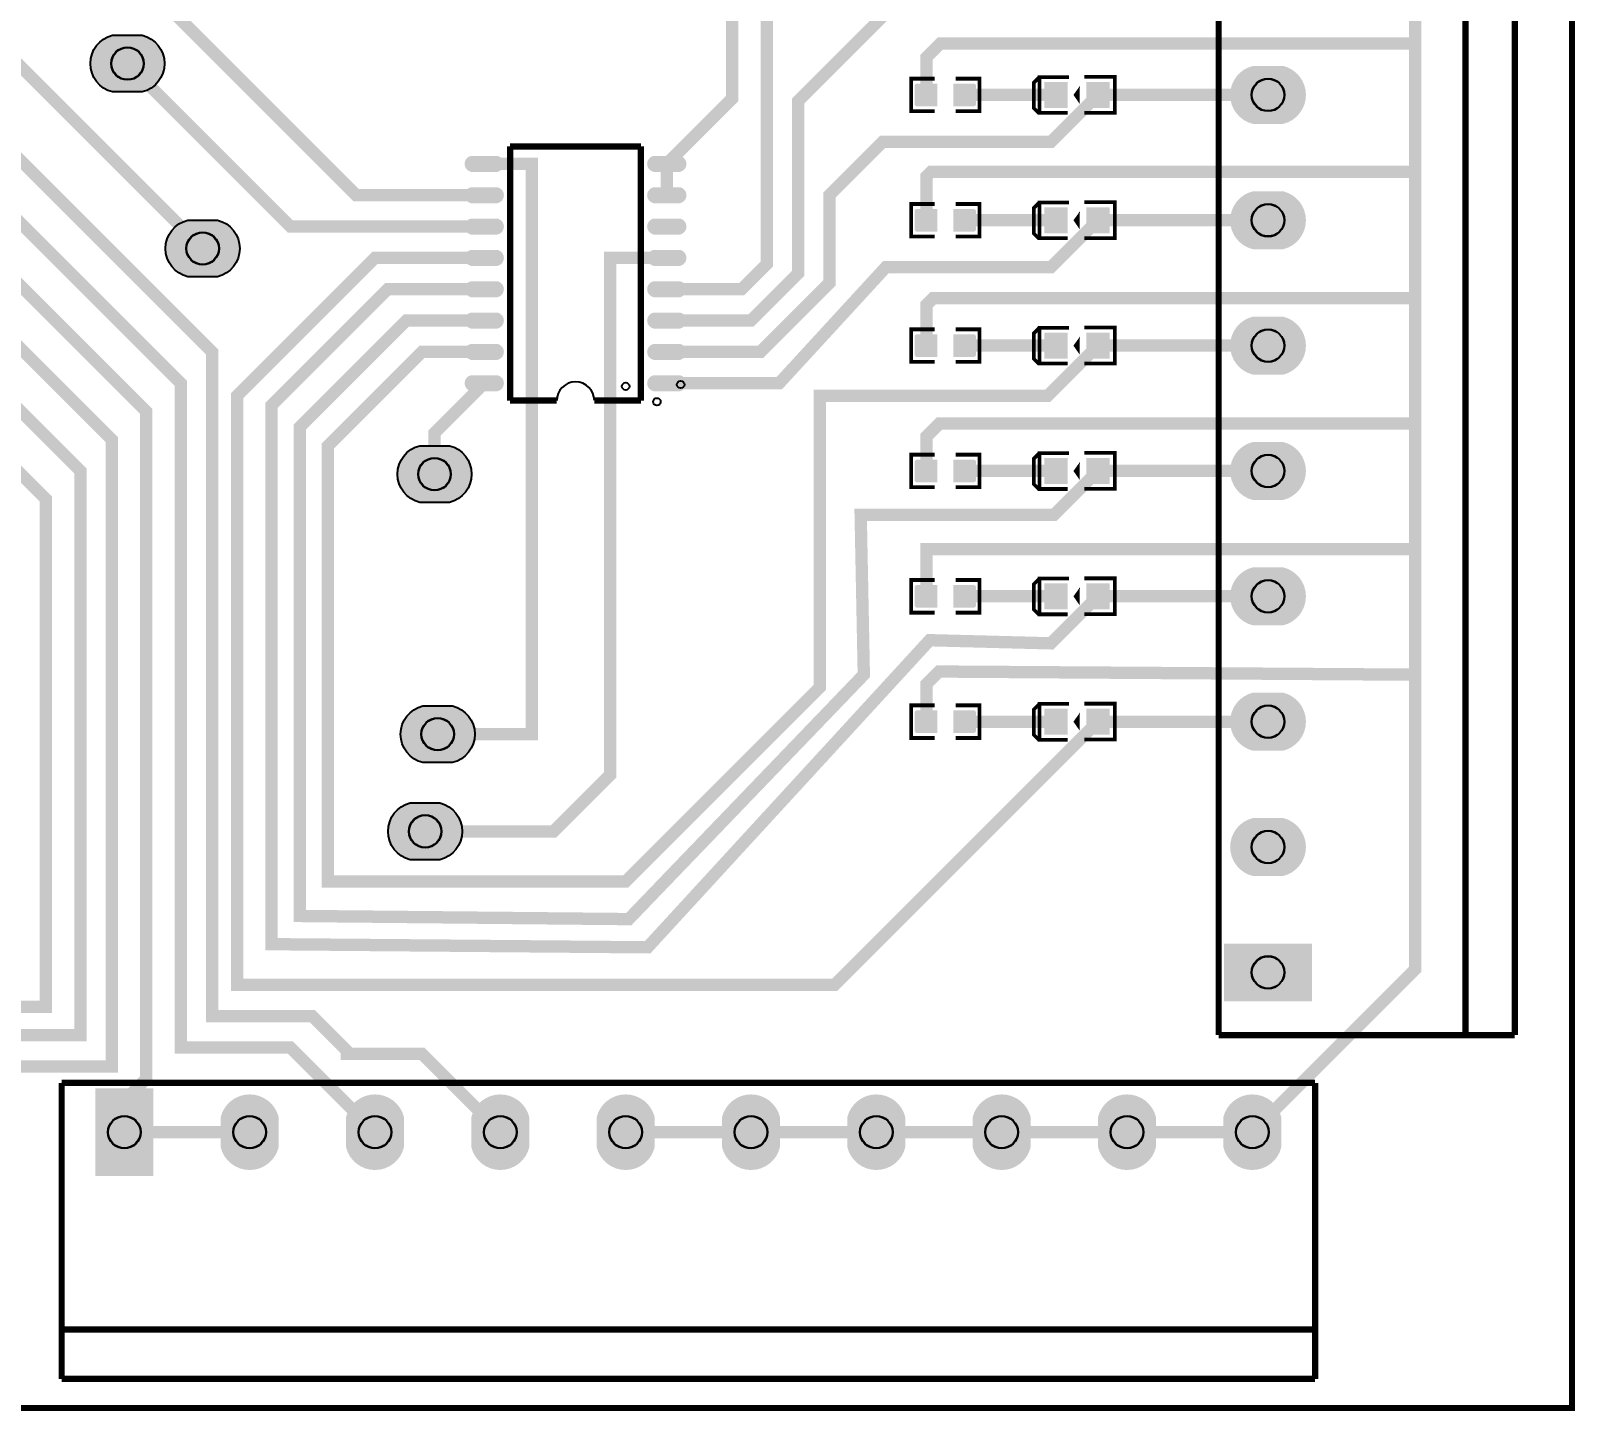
# Model space of a CAD drawing. Header units: millimetres. Extents: x 7 to 125, y -43 to 43.
# Drawn here: x 62 to 124.6, y -43.3 to 12.6 of the extents above; entities that cross this region are included whole.
import ezdxf

# ---------------------------------------------------------------- set-up
doc = ezdxf.new("R2010")
doc.units = ezdxf.units.MM
for name, color, linetype, true_color in [('BoardOutLine', 7, 'Continuous', 0xff00ff), ('BottomSolderMaskLayer', 7, 'Continuous', 0xaa00ff), ('Document', 7, 'Continuous', 0xffffff), ('Multi-Layer', 7, 'Continuous', 0xc0c0c0), ('TopLayer', 7, 'Continuous', 0xff0000), ('TopPasteMaskLayer', 7, 'Continuous', 0x808080), ('TopSilkLayer', 7, 'Continuous', 0xffcc00), ('TopSolderMaskLayer', 7, 'Continuous', 0x800080)]:
    doc.layers.add(name, color=color, linetype=linetype, true_color=true_color)

msp = doc.modelspace()

# ---------------------------------------------------------------- hatches: boundary and pattern name
at = {"layer": 'BottomSolderMaskLayer'}
for points in [[(65.29994452850065, 10.127622555245045, -0.7853981633974483), (65.29994452850065, 12.478422656845249), (66.52631912402671, 12.478422656845249, -0.7853981633974483), (66.52631912402671, 10.127622555245045)], [(112.75441158021181, 11.208420116840182, -0.7853981633974483), (112.75441158021181, 8.857620015239979), (111.52803698468551, 8.857620015239979, -0.7853981633974483), (111.52803698468551, 11.208420116840182)], [(112.75441158021181, 6.128409956819917, -0.7853981633974483), (112.75441158021181, 3.7776098552197137), (111.52803698468551, 3.7776098552197137, -0.7853981633974483), (111.52803698468551, 6.128409956819917)], [(68.3479506245128, 2.634607569215097, -0.7853981633974483), (68.3479506245128, 4.985407670815301), (69.5743252200391, 4.985407670815301, -0.7853981633974483), (69.5743252200391, 2.634607569215097)], [(112.75441158021181, 1.0483997967995382, -0.7853981633974483), (112.75441158021181, -1.3024003048006652), (111.52803698468551, -1.3024003048006652, -0.7853981633974483), (111.52803698468551, 1.0483997967995382)], [(77.74596942055041, -6.509410718821494, -0.7853981633974483), (77.74596942055041, -4.15861061722129), (78.97234401607648, -4.15861061722129, -0.7853981633974483), (78.97234401607648, -6.509410718821494)], [(112.75441158021181, -4.031610363220727, -0.7853981633974483), (112.75441158021181, -6.38241046482093), (111.52803698468551, -6.38241046482093, -0.7853981633974483), (111.52803698468551, -4.031610363220727)], [(112.75441158021181, -9.111620523241106, -0.7853981633974483), (112.75441158021181, -11.46242062484131), (111.52803698468551, -11.46242062484131, -0.7853981633974483), (111.52803698468551, -9.111620523241106)], [(112.75441158021181, -14.191630683261371, -0.7853981633974483), (112.75441158021181, -16.542430784861573), (111.52803698468551, -16.542430784861573, -0.7853981633974483), (111.52803698468551, -14.191630683261371)], [(77.87296967455086, -17.0504318008636, -0.7853981633974483), (77.87296967455086, -14.699631699263398), (79.09934427007715, -14.699631699263398, -0.7853981633974483), (79.09934427007715, -17.0504318008636)], [(77.36496865854883, -20.98743967487936, -0.7853981633974483), (77.36496865854883, -18.63663957327916), (78.59134325407513, -18.63663957327916, -0.7853981633974483), (78.59134325407513, -20.98743967487936)], [(112.75441158021181, -19.27164084328175, -0.7853981633974483), (112.75441158021181, -21.62244094488195), (111.52803698468551, -21.62244094488195, -0.7853981633974483), (111.52803698468551, -19.27164084328175)], [(113.92981163101194, -24.36037187082718), (113.92981163101194, -26.693730237377054), (110.35263693388538, -26.693730237377054), (110.35263693388538, -24.36037187082718)], [(66.96151864253238, -33.77940055880117), (64.61074450199385, -33.77940055880117), (64.61074450199385, -30.228727457454966), (66.96151864253238, -30.228727457454966)], [(72.0415417830836, -32.612708491161925, -0.7853981633974483), (69.69074168148339, -32.612708491161925), (69.69074168148339, -31.3954195250941, -0.7853981633974483), (72.0415417830836, -31.3954195250941)], [(77.12155194310387, -32.612708491161925, -0.7853981633974483), (74.77075184150365, -32.612708491161925), (74.77075184150365, -31.3954195250941, -0.7853981633974483), (77.12155194310387, -31.3954195250941)], [(82.20156210312413, -32.612708491161925, -0.7853981633974483), (79.85076200152392, -32.612708491161925), (79.85076200152392, -31.3954195250941, -0.7853981633974483), (82.20156210312413, -31.3954195250941)], [(87.28157226314462, -32.612708491161925, -0.7853981633974483), (84.93077216154441, -32.612708491161925), (84.93077216154441, -31.3954195250941, -0.7853981633974483), (87.28157226314462, -31.3954195250941)], [(92.36158242316489, -32.612708491161925, -0.7853981633974483), (90.01078232156468, -32.612708491161925), (90.01078232156468, -31.3954195250941, -0.7853981633974483), (92.36158242316489, -31.3954195250941)], [(97.44159258318516, -32.612708491161925, -0.7853981633974483), (95.09079248158494, -32.612708491161925), (95.09079248158494, -31.3954195250941, -0.7853981633974483), (97.44159258318516, -31.3954195250941)], [(102.52160274320542, -32.612708491161925, -0.7853981633974483), (100.1708026416052, -32.612708491161925), (100.1708026416052, -31.3954195250941, -0.7853981633974483), (102.52160274320542, -31.3954195250941)], [(107.60161290322591, -32.612708491161925, -0.7853981633974483), (105.2508128016257, -32.612708491161925), (105.2508128016257, -31.3954195250941, -0.7853981633974483), (107.60161290322591, -31.3954195250941)], [(112.68162306324618, -32.612708491161925, -0.7853981633974483), (110.33082296164596, -32.612708491161925), (110.33082296164596, -31.3954195250941, -0.7853981633974483), (112.68162306324618, -31.3954195250941)]]:
    msp.add_hatch(color=256, dxfattribs=at).paths.add_polyline_path(points)
at = {"layer": 'Multi-Layer'}
for points in [[(112.74116078232169, 11.183020066040081, -0.7853981633974483), (112.74116078232169, 8.88302006604008), (111.54128778257541, 8.88302006604008, -0.7853981633974483), (111.54128778257541, 11.183020066040081)], [(112.74116078232169, 6.103009906019816, -0.7853981633974483), (112.74116078232169, 3.803009906019815), (111.54128778257541, 3.803009906019815, -0.7853981633974483), (111.54128778257541, 6.103009906019816)], [(112.74116078232169, 1.0229997459994367, -0.7853981633974483), (112.74116078232169, -1.2770002540005636), (111.54128778257541, -1.2770002540005636, -0.7853981633974483), (111.54128778257541, 1.0229997459994367)], [(112.74116078232169, -4.057010414020828, -0.7853981633974483), (112.74116078232169, -6.357010414020829), (111.54128778257541, -6.357010414020829, -0.7853981633974483), (111.54128778257541, -4.057010414020828)], [(112.74116078232169, -9.137020574041207, -0.7853981633974483), (112.74116078232169, -11.437020574041208), (111.54128778257541, -11.437020574041208, -0.7853981633974483), (111.54128778257541, -9.137020574041207)], [(112.74116078232169, -14.217030734061472, -0.7853981633974483), (112.74116078232169, -16.51703073406147), (111.54128778257541, -16.51703073406147, -0.7853981633974483), (111.54128778257541, -14.217030734061472)], [(112.74116078232169, -19.297040894081853, -0.7853981633974483), (112.74116078232169, -21.59704089408185), (111.54128778257541, -21.59704089408185, -0.7853981633974483), (111.54128778257541, -19.297040894081853)], [(113.89116078232155, -24.377063754127448), (113.89116078232155, -26.677038354076785), (110.39128778257555, -26.677038354076785), (110.39128778257555, -24.377063754127448)], [(66.93611887223778, -33.75400050800113), (64.63614427228845, -33.75400050800113), (64.63614427228845, -30.25412750825501), (66.93611887223778, -30.25412750825501)], [(72.0161417322835, -32.604000508001036, -0.7853981633974483), (69.71614173228349, -32.604000508001036), (69.71614173228349, -31.4041275082551, -0.7853981633974483), (72.0161417322835, -31.4041275082551)], [(77.09615189230377, -32.604000508001036, -0.7853981633974483), (74.79615189230375, -32.604000508001036), (74.79615189230375, -31.4041275082551, -0.7853981633974483), (77.09615189230377, -31.4041275082551)], [(82.17616205232403, -32.604000508001036, -0.7853981633974483), (79.87616205232402, -32.604000508001036), (79.87616205232402, -31.4041275082551, -0.7853981633974483), (82.17616205232403, -31.4041275082551)], [(87.25617221234452, -32.604000508001036, -0.7853981633974483), (84.95617221234451, -32.604000508001036), (84.95617221234451, -31.4041275082551, -0.7853981633974483), (87.25617221234452, -31.4041275082551)], [(92.33618237236479, -32.604000508001036, -0.7853981633974483), (90.03618237236478, -32.604000508001036), (90.03618237236478, -31.4041275082551, -0.7853981633974483), (92.33618237236479, -31.4041275082551)], [(97.41619253238505, -32.604000508001036, -0.7853981633974483), (95.11619253238504, -32.604000508001036), (95.11619253238504, -31.4041275082551, -0.7853981633974483), (97.41619253238505, -31.4041275082551)], [(102.49620269240532, -32.604000508001036, -0.7853981633974483), (100.19620269240531, -32.604000508001036), (100.19620269240531, -31.4041275082551, -0.7853981633974483), (102.49620269240532, -31.4041275082551)], [(107.57621285242581, -32.604000508001036, -0.7853981633974483), (105.2762128524258, -32.604000508001036), (105.2762128524258, -31.4041275082551, -0.7853981633974483), (107.57621285242581, -31.4041275082551)], [(112.65622301244608, -32.604000508001036, -0.7853981633974483), (110.35622301244607, -32.604000508001036), (110.35622301244607, -31.4041275082551, -0.7853981633974483), (112.65622301244608, -31.4041275082551)]]:
    msp.add_hatch(color=256, dxfattribs=at).paths.add_polyline_path(points)
at = {"layer": 'TopLayer'}
for points in [[(98.71018542037086, 10.465024130048278), (98.71018542037086, 9.601016002031997), (97.90370840741684, 9.601016002031997), (97.90370840741684, 10.465024130048278)], [(99.41021082042153, 10.465024130048278), (99.41021082042153, 9.601016002031997), (100.21668783337577, 9.601016002031997), (100.21668783337577, 10.465024130048278)], [(103.09433578867174, 9.53302006604008), (103.09433578867174, 10.53302006604008), (103.9942595885193, 10.53302006604008), (103.9942595885193, 9.53302006604008)], [(104.79433578867179, 9.53302006604008), (104.79433578867179, 10.53302006604008), (105.69425958851912, 10.53302006604008), (105.69425958851912, 9.53302006604008)], [(79.87288544577086, 6.941516383032745, -0.7853981633974483), (79.87288544577086, 7.536512573025124), (80.87540005080018, 7.536512573025124, -0.7853981633974483), (80.87540005080018, 6.941516383032745)], [(87.27293624587242, 6.941516383032745, -0.7853981633974483), (87.27293624587242, 7.536512573025124), (88.27545085090173, 7.536512573025124, -0.7853981633974483), (88.27545085090173, 6.941516383032745)], [(79.87288544577086, 5.671513843027679, -0.7853981633974483), (79.87288544577086, 6.266510033020058), (80.87540005080018, 6.266510033020058, -0.7853981633974483), (80.87540005080018, 5.671513843027679)], [(87.27293624587242, 5.671513843027679, -0.7853981633974483), (87.27293624587242, 6.266510033020058), (88.27545085090173, 6.266510033020058, -0.7853981633974483), (88.27545085090173, 5.671513843027679)], [(98.71018542037086, 5.385013970027899), (98.71018542037086, 4.521005842011618), (97.90370840741684, 4.521005842011618), (97.90370840741684, 5.385013970027899)], [(99.41021082042153, 5.385013970027899), (99.41021082042153, 4.521005842011618), (100.21668783337577, 4.521005842011618), (100.21668783337577, 5.385013970027899)], [(103.09433578867174, 4.453009906019815), (103.09433578867174, 5.453009906019815), (103.9942595885193, 5.453009906019815), (103.9942595885193, 4.453009906019815)], [(104.79433578867179, 4.453009906019815), (104.79433578867179, 5.453009906019815), (105.69425958851912, 5.453009906019815), (105.69425958851912, 4.453009906019815)], [(79.87288544577086, 4.4015113030226125, -0.7853981633974483), (79.87288544577086, 4.996507493014992), (80.87540005080018, 4.996507493014992, -0.7853981633974483), (80.87540005080018, 4.4015113030226125)], [(87.27293624587242, 4.4015113030226125, -0.7853981633974483), (87.27293624587242, 4.996507493014992), (88.27545085090173, 4.996507493014992, -0.7853981633974483), (88.27545085090173, 4.4015113030226125)], [(79.87288544577086, 3.1315087630175458, -0.7853981633974483), (79.87288544577086, 3.726504953009926), (80.87540005080018, 3.726504953009926, -0.7853981633974483), (80.87540005080018, 3.1315087630175458)], [(87.27293624587242, 3.1315087630175458, -0.7853981633974483), (87.27293624587242, 3.726504953009926), (88.27545085090173, 3.726504953009926, -0.7853981633974483), (88.27545085090173, 3.1315087630175458)], [(79.87288544577086, 1.8615062230123658, -0.7853981633974483), (79.87288544577086, 2.456502413004746), (80.87540005080018, 2.456502413004746, -0.7853981633974483), (80.87540005080018, 1.8615062230123658)], [(87.27293624587242, 1.8615062230123658, -0.7853981633974483), (87.27293624587242, 2.456502413004746), (88.27545085090173, 2.456502413004746, -0.7853981633974483), (88.27545085090173, 1.8615062230123658)], [(79.87288544577086, 0.5915036830072995, -0.7853981633974483), (79.87288544577086, 1.1864998729996796), (80.87540005080018, 1.1864998729996796, -0.7853981633974483), (80.87540005080018, 0.5915036830072995)], [(87.27293624587242, 0.5915036830072995, -0.7853981633974483), (87.27293624587242, 1.1864998729996796), (88.27545085090173, 1.1864998729996796, -0.7853981633974483), (88.27545085090173, 0.5915036830072995)], [(98.71018542037086, 0.30500381000763355), (98.71018542037086, -0.5590043180086468), (97.90370840741684, -0.5590043180086468), (97.90370840741684, 0.30500381000763355)], [(99.41021082042153, 0.30500381000763355), (99.41021082042153, -0.5590043180086468), (100.21668783337577, -0.5590043180086468), (100.21668783337577, 0.30500381000763355)], [(103.09433578867174, -0.6270002540005635), (103.09433578867174, 0.3729997459994365), (103.9942595885193, 0.3729997459994365), (103.9942595885193, -0.6270002540005635)], [(104.79433578867179, -0.6270002540005635), (104.79433578867179, 0.3729997459994365), (105.69425958851912, 0.3729997459994365), (105.69425958851912, -0.6270002540005635)], [(79.87288544577086, -0.6784988569977668, -0.7853981633974483), (79.87288544577086, -0.08350266700538672), (80.87540005080018, -0.08350266700538672, -0.7853981633974483), (80.87540005080018, -0.6784988569977668)], [(87.27293624587242, -0.6784988569977668, -0.7853981633974483), (87.27293624587242, -0.08350266700538672), (88.27545085090173, -0.08350266700538672, -0.7853981633974483), (88.27545085090173, -0.6784988569977668)], [(79.87288544577086, -1.948501397002833, -0.7853981633974483), (79.87288544577086, -1.353505207010453), (80.87540005080018, -1.353505207010453, -0.7853981633974483), (80.87540005080018, -1.948501397002833)], [(87.27293624587242, -1.948501397002833, -0.7853981633974483), (87.27293624587242, -1.353505207010453), (88.27545085090173, -1.353505207010453, -0.7853981633974483), (88.27545085090173, -1.948501397002833)], [(98.71018542037086, -4.775006350012745), (98.71018542037086, -5.639014478029026), (97.90370840741684, -5.639014478029026), (97.90370840741684, -4.775006350012745)], [(99.41021082042153, -4.775006350012745), (99.41021082042153, -5.639014478029026), (100.21668783337577, -5.639014478029026), (100.21668783337577, -4.775006350012745)], [(103.09433578867174, -5.707010414020829), (103.09433578867174, -4.707010414020829), (103.9942595885193, -4.707010414020829), (103.9942595885193, -5.707010414020829)], [(104.79433578867179, -5.707010414020829), (104.79433578867179, -4.707010414020829), (105.69425958851912, -4.707010414020829), (105.69425958851912, -5.707010414020829)], [(98.71018542037086, -9.85501651003301), (98.71018542037086, -10.71902463804929), (97.90370840741684, -10.71902463804929), (97.90370840741684, -9.85501651003301)], [(99.41021082042153, -9.85501651003301), (99.41021082042153, -10.71902463804929), (100.21668783337577, -10.71902463804929), (100.21668783337577, -9.85501651003301)], [(103.09433578867174, -10.787020574041208), (103.09433578867174, -9.787020574041208), (103.9942595885193, -9.787020574041208), (103.9942595885193, -10.787020574041208)], [(104.79433578867179, -10.787020574041208), (104.79433578867179, -9.787020574041208), (105.69425958851912, -9.787020574041208), (105.69425958851912, -10.787020574041208)], [(98.71018542037086, -14.93502667005339), (98.71018542037086, -15.79903479806967), (97.90370840741684, -15.79903479806967), (97.90370840741684, -14.93502667005339)], [(99.41021082042153, -14.93502667005339), (99.41021082042153, -15.79903479806967), (100.21668783337577, -15.79903479806967), (100.21668783337577, -14.93502667005339)], [(103.09433578867174, -15.867030734061473), (103.09433578867174, -14.867030734061473), (103.9942595885193, -14.867030734061473), (103.9942595885193, -15.867030734061473)], [(104.79433578867179, -15.867030734061473), (104.79433578867179, -14.867030734061473), (105.69425958851912, -14.867030734061473), (105.69425958851912, -15.867030734061473)]]:
    msp.add_hatch(color=256, dxfattribs=at).paths.add_polyline_path(points)
at = {"layer": 'TopPasteMaskLayer'}
for points in [[(97.86517653035298, 9.583032766065458), (98.66517653035316, 9.583032766065458), (98.71518923037843, 9.633045466090834), (98.71518923037843, 9.86101092202182), (98.34518669037357, 9.86101092202182), (98.34518669037357, 10.191008382016662), (98.71518923037843, 10.191008382016662), (98.71518923037843, 10.433045466090903), (98.66517653035316, 10.483032766065435), (97.86517653035298, 10.483032766065435), (97.81518923037856, 10.433045466090903), (97.81518923037856, 9.633045466090834)], [(99.41518923037847, 9.633045466090834), (99.41518923037847, 9.86101092202182), (99.79517399034808, 9.86101092202182), (99.79517399034808, 10.191008382016662), (99.41518923037847, 10.191008382016662), (99.41518923037847, 10.433045466090903), (99.46517653035312, 10.483032766065435), (100.25516891033794, 10.483032766065435), (100.3051816103632, 10.433045466090903), (100.3051816103632, 9.633045466090834), (100.25516891033794, 9.583032766065458), (99.46517653035312, 9.583032766065458)], [(103.09433578867174, 9.53302006604008), (103.09433578867174, 10.53302006604008), (103.9942595885193, 10.53302006604008), (103.9942595885193, 9.53302006604008)], [(104.79433578867179, 9.53302006604008), (104.79433578867179, 10.53302006604008), (105.69425958851912, 10.53302006604008), (105.69425958851912, 9.53302006604008)], [(79.87288544577086, 6.941516383032745, -0.7853981633974483), (79.87288544577086, 7.536512573025124), (80.87540005080018, 7.536512573025124, -0.7853981633974483), (80.87540005080018, 6.941516383032745)], [(87.27293624587242, 6.941516383032745, -0.7853981633974483), (87.27293624587242, 7.536512573025124), (88.27545085090173, 7.536512573025124, -0.7853981633974483), (88.27545085090173, 6.941516383032745)], [(79.87288544577086, 5.671513843027679, -0.7853981633974483), (79.87288544577086, 6.266510033020058), (80.87540005080018, 6.266510033020058, -0.7853981633974483), (80.87540005080018, 5.671513843027679)], [(87.27293624587242, 5.671513843027679, -0.7853981633974483), (87.27293624587242, 6.266510033020058), (88.27545085090173, 6.266510033020058, -0.7853981633974483), (88.27545085090173, 5.671513843027679)], [(97.86517653035298, 4.503022606045192), (98.66517653035316, 4.503022606045192), (98.71518923037843, 4.553035306070569), (98.71518923037843, 4.78100076200144), (98.34518669037357, 4.78100076200144), (98.34518669037357, 5.110998221996397), (98.71518923037843, 5.110998221996397), (98.71518923037843, 5.3530353060706375), (98.66517653035316, 5.40302260604517), (97.86517653035298, 5.40302260604517), (97.81518923037856, 5.3530353060706375), (97.81518923037856, 4.553035306070569)], [(99.41518923037847, 4.553035306070569), (99.41518923037847, 4.78100076200144), (99.79517399034808, 4.78100076200144), (99.79517399034808, 5.110998221996397), (99.41518923037847, 5.110998221996397), (99.41518923037847, 5.3530353060706375), (99.46517653035312, 5.40302260604517), (100.25516891033794, 5.40302260604517), (100.3051816103632, 5.3530353060706375), (100.3051816103632, 4.553035306070569), (100.25516891033794, 4.503022606045192), (99.46517653035312, 4.503022606045192)], [(103.09433578867174, 4.453009906019815), (103.09433578867174, 5.453009906019815), (103.9942595885193, 5.453009906019815), (103.9942595885193, 4.453009906019815)], [(104.79433578867179, 4.453009906019815), (104.79433578867179, 5.453009906019815), (105.69425958851912, 5.453009906019815), (105.69425958851912, 4.453009906019815)], [(79.87288544577086, 4.4015113030226125, -0.7853981633974483), (79.87288544577086, 4.996507493014992), (80.87540005080018, 4.996507493014992, -0.7853981633974483), (80.87540005080018, 4.4015113030226125)], [(87.27293624587242, 4.4015113030226125, -0.7853981633974483), (87.27293624587242, 4.996507493014992), (88.27545085090173, 4.996507493014992, -0.7853981633974483), (88.27545085090173, 4.4015113030226125)], [(79.87288544577086, 3.1315087630175458, -0.7853981633974483), (79.87288544577086, 3.726504953009926), (80.87540005080018, 3.726504953009926, -0.7853981633974483), (80.87540005080018, 3.1315087630175458)], [(87.27293624587242, 3.1315087630175458, -0.7853981633974483), (87.27293624587242, 3.726504953009926), (88.27545085090173, 3.726504953009926, -0.7853981633974483), (88.27545085090173, 3.1315087630175458)], [(79.87288544577086, 1.8615062230123658, -0.7853981633974483), (79.87288544577086, 2.456502413004746), (80.87540005080018, 2.456502413004746, -0.7853981633974483), (80.87540005080018, 1.8615062230123658)], [(87.27293624587242, 1.8615062230123658, -0.7853981633974483), (87.27293624587242, 2.456502413004746), (88.27545085090173, 2.456502413004746, -0.7853981633974483), (88.27545085090173, 1.8615062230123658)], [(79.87288544577086, 0.5915036830072995, -0.7853981633974483), (79.87288544577086, 1.1864998729996796), (80.87540005080018, 1.1864998729996796, -0.7853981633974483), (80.87540005080018, 0.5915036830072995)], [(87.27293624587242, 0.5915036830072995, -0.7853981633974483), (87.27293624587242, 1.1864998729996796), (88.27545085090173, 1.1864998729996796, -0.7853981633974483), (88.27545085090173, 0.5915036830072995)], [(97.86517653035298, -0.5769875539751865), (98.66517653035316, -0.5769875539751865), (98.71518923037843, -0.5269748539498096), (98.71518923037843, -0.29900939801882487), (98.34518669037357, -0.29900939801882487), (98.34518669037357, 0.03098806197601789), (98.71518923037843, 0.03098806197601789), (98.71518923037843, 0.2730251460502586), (98.66517653035316, 0.32301244602479073), (97.86517653035298, 0.32301244602479073), (97.81518923037856, 0.2730251460502586), (97.81518923037856, -0.5269748539498096)], [(99.41518923037847, -0.5269748539498096), (99.41518923037847, -0.29900939801882487), (99.79517399034808, -0.29900939801882487), (99.79517399034808, 0.03098806197601789), (99.41518923037847, 0.03098806197601789), (99.41518923037847, 0.2730251460502586), (99.46517653035312, 0.32301244602479073), (100.25516891033794, 0.32301244602479073), (100.3051816103632, 0.2730251460502586), (100.3051816103632, -0.5269748539498096), (100.25516891033794, -0.5769875539751865), (99.46517653035312, -0.5769875539751865)], [(103.09433578867174, -0.6270002540005635), (103.09433578867174, 0.3729997459994365), (103.9942595885193, 0.3729997459994365), (103.9942595885193, -0.6270002540005635)], [(104.79433578867179, -0.6270002540005635), (104.79433578867179, 0.3729997459994365), (105.69425958851912, 0.3729997459994365), (105.69425958851912, -0.6270002540005635)], [(79.87288544577086, -0.6784988569977668, -0.7853981633974483), (79.87288544577086, -0.08350266700538672), (80.87540005080018, -0.08350266700538672, -0.7853981633974483), (80.87540005080018, -0.6784988569977668)], [(87.27293624587242, -0.6784988569977668, -0.7853981633974483), (87.27293624587242, -0.08350266700538672), (88.27545085090173, -0.08350266700538672, -0.7853981633974483), (88.27545085090173, -0.6784988569977668)], [(79.87288544577086, -1.948501397002833, -0.7853981633974483), (79.87288544577086, -1.353505207010453), (80.87540005080018, -1.353505207010453, -0.7853981633974483), (80.87540005080018, -1.948501397002833)], [(87.27293624587242, -1.948501397002833, -0.7853981633974483), (87.27293624587242, -1.353505207010453), (88.27545085090173, -1.353505207010453, -0.7853981633974483), (88.27545085090173, -1.948501397002833)], [(97.86517653035298, -5.656997713995452), (98.66517653035316, -5.656997713995452), (98.71518923037843, -5.606985013970075), (98.71518923037843, -5.379019558039204), (98.34518669037357, -5.379019558039204), (98.34518669037357, -5.049022098044247), (98.71518923037843, -5.049022098044247), (98.71518923037843, -4.8069850139700065), (98.66517653035316, -4.756997713995474), (97.86517653035298, -4.756997713995474), (97.81518923037856, -4.8069850139700065), (97.81518923037856, -5.606985013970075)], [(99.41518923037847, -5.606985013970075), (99.41518923037847, -5.379019558039204), (99.79517399034808, -5.379019558039204), (99.79517399034808, -5.049022098044247), (99.41518923037847, -5.049022098044247), (99.41518923037847, -4.8069850139700065), (99.46517653035312, -4.756997713995474), (100.25516891033794, -4.756997713995474), (100.3051816103632, -4.8069850139700065), (100.3051816103632, -5.606985013970075), (100.25516891033794, -5.656997713995452), (99.46517653035312, -5.656997713995452)], [(103.09433578867174, -5.707010414020829), (103.09433578867174, -4.707010414020829), (103.9942595885193, -4.707010414020829), (103.9942595885193, -5.707010414020829)], [(104.79433578867179, -5.707010414020829), (104.79433578867179, -4.707010414020829), (105.69425958851912, -4.707010414020829), (105.69425958851912, -5.707010414020829)], [(97.86517653035298, -10.73700787401583), (98.66517653035316, -10.73700787401583), (98.71518923037843, -10.686995173990454), (98.71518923037843, -10.459029718059469), (98.34518669037357, -10.459029718059469), (98.34518669037357, -10.129032258064626), (98.71518923037843, -10.129032258064626), (98.71518923037843, -9.886995173990385), (98.66517653035316, -9.837007874015853), (97.86517653035298, -9.837007874015853), (97.81518923037856, -9.886995173990385), (97.81518923037856, -10.686995173990454)], [(99.41518923037847, -10.686995173990454), (99.41518923037847, -10.459029718059469), (99.79517399034808, -10.459029718059469), (99.79517399034808, -10.129032258064626), (99.41518923037847, -10.129032258064626), (99.41518923037847, -9.886995173990385), (99.46517653035312, -9.837007874015853), (100.25516891033794, -9.837007874015853), (100.3051816103632, -9.886995173990385), (100.3051816103632, -10.686995173990454), (100.25516891033794, -10.73700787401583), (99.46517653035312, -10.73700787401583)], [(103.09433578867174, -10.787020574041208), (103.09433578867174, -9.787020574041208), (103.9942595885193, -9.787020574041208), (103.9942595885193, -10.787020574041208)], [(104.79433578867179, -10.787020574041208), (104.79433578867179, -9.787020574041208), (105.69425958851912, -9.787020574041208), (105.69425958851912, -10.787020574041208)], [(97.86517653035298, -15.817018034036096), (98.66517653035316, -15.817018034036096), (98.71518923037843, -15.767005334010719), (98.71518923037843, -15.539039878079848), (98.34518669037357, -15.539039878079848), (98.34518669037357, -15.209042418084891), (98.71518923037843, -15.209042418084891), (98.71518923037843, -14.96700533401065), (98.66517653035316, -14.917018034036118), (97.86517653035298, -14.917018034036118), (97.81518923037856, -14.96700533401065), (97.81518923037856, -15.767005334010719)], [(99.41518923037847, -15.767005334010719), (99.41518923037847, -15.539039878079848), (99.79517399034808, -15.539039878079848), (99.79517399034808, -15.209042418084891), (99.41518923037847, -15.209042418084891), (99.41518923037847, -14.96700533401065), (99.46517653035312, -14.917018034036118), (100.25516891033794, -14.917018034036118), (100.3051816103632, -14.96700533401065), (100.3051816103632, -15.767005334010719), (100.25516891033794, -15.817018034036096), (99.46517653035312, -15.817018034036096)], [(103.09433578867174, -15.867030734061473), (103.09433578867174, -14.867030734061473), (103.9942595885193, -14.867030734061473), (103.9942595885193, -15.867030734061473)], [(104.79433578867179, -15.867030734061473), (104.79433578867179, -14.867030734061473), (105.69425958851912, -14.867030734061473), (105.69425958851912, -15.867030734061473)]]:
    msp.add_hatch(color=256, dxfattribs=at).paths.add_polyline_path(points)
at = {"layer": 'TopSilkLayer'}
for points in [[(104.50421640843297, 9.673025146050236), (104.51427482854979, 10.392938785877504), (104.25427990855974, 10.03294386588766)], [(104.50421640843297, 4.593014986029971), (104.51427482854979, 5.312928625857239), (104.25427990855974, 4.952933705867395)], [(104.50421640843297, -0.48699517399040815), (104.51427482854979, 0.23291846583686038), (104.25427990855974, -0.1270764541529843)], [(104.50421640843297, -5.567005334010673), (104.51427482854979, -4.847091694183405), (104.25427990855974, -5.2070866141732495)], [(104.50421640843297, -10.647015494031052), (104.51427482854979, -9.927101854203784), (104.25427990855974, -10.287096774193628)], [(104.50421640843297, -15.727025654051317), (104.51427482854979, -15.007112014224049), (104.25427990855974, -15.367106934213894)]]:
    msp.add_hatch(color=256, dxfattribs=at).paths.add_polyline_path(points)
at = {"layer": 'TopSolderMaskLayer'}
for points in [[(65.29994452850065, 10.127622555245045, -0.7853981633974483), (65.29994452850065, 12.478422656845249), (66.52631912402671, 12.478422656845249, -0.7853981633974483), (66.52631912402671, 10.127622555245045)], [(112.75441158021181, 11.208420116840182, -0.7853981633974483), (112.75441158021181, 8.857620015239979), (111.52803698468551, 8.857620015239979, -0.7853981633974483), (111.52803698468551, 11.208420116840182)], [(98.7355926709588, 10.490424180848322), (98.7355926709588, 9.575615951231839), (97.87831555640446, 9.575615951231839), (97.87831555640446, 10.490424180848322)], [(99.38480356983382, 10.490424180848322), (99.38480356983382, 9.575615951231839), (100.24208068438816, 9.575615951231839), (100.24208068438816, 10.490424180848322)], [(103.0714763881142, 9.504795397680027), (103.0714763881142, 10.561244734400248), (104.01711640842632, 10.561244734400248), (104.01711640842632, 9.504795397680027)], [(104.77147509778911, 9.504795397680027), (104.77147509778911, 10.561244734400248), (105.71711511810122, 10.561244734400248), (105.71711511810122, 9.504795397680027)], [(79.83008866433943, 6.916116332232643, -0.7853981633974483), (79.83008866433943, 7.5619126238252266), (80.91819683223162, 7.5619126238252266, -0.7853981633974483), (80.91819683223162, 6.916116332232643)], [(87.23013946444121, 6.916116332232643, -0.7853981633974483), (87.23013946444121, 7.5619126238252266), (88.31824763233317, 7.5619126238252266, -0.7853981633974483), (88.31824763233317, 6.916116332232643)], [(79.83008866433943, 5.646113792227577, -0.7853981633974483), (79.83008866433943, 6.29191008382016), (80.91819683223162, 6.29191008382016, -0.7853981633974483), (80.91819683223162, 5.646113792227577)], [(87.23013946444121, 5.646113792227577, -0.7853981633974483), (87.23013946444121, 6.29191008382016), (88.31824763233317, 6.29191008382016, -0.7853981633974483), (88.31824763233317, 5.646113792227577)], [(112.75441158021181, 6.128409956819917, -0.7853981633974483), (112.75441158021181, 3.7776098552197137), (111.52803698468551, 3.7776098552197137, -0.7853981633974483), (111.52803698468551, 6.128409956819917)], [(79.83008866433943, 4.37611125222251, -0.7853981633974483), (79.83008866433943, 5.021907543815094), (80.91819683223162, 5.021907543815094, -0.7853981633974483), (80.91819683223162, 4.37611125222251)], [(87.23013946444121, 4.37611125222251, -0.7853981633974483), (87.23013946444121, 5.021907543815094), (88.31824763233317, 5.021907543815094, -0.7853981633974483), (88.31824763233317, 4.37611125222251)], [(98.7355926709588, 5.410414020828057), (98.7355926709588, 4.495605791211574), (97.87831555640446, 4.495605791211574), (97.87831555640446, 5.410414020828057)], [(99.38480356983382, 5.410414020828057), (99.38480356983382, 4.495605791211574), (100.24208068438816, 4.495605791211574), (100.24208068438816, 5.410414020828057)], [(103.0714763881142, 4.424785237659648), (103.0714763881142, 5.481234574379869), (104.01711640842632, 5.481234574379869), (104.01711640842632, 4.424785237659648)], [(104.77147509778911, 4.424785237659648), (104.77147509778911, 5.481234574379869), (105.71711511810122, 5.481234574379869), (105.71711511810122, 4.424785237659648)], [(68.3479506245128, 2.634607569215097, -0.7853981633974483), (68.3479506245128, 4.985407670815301), (69.5743252200391, 4.985407670815301, -0.7853981633974483), (69.5743252200391, 2.634607569215097)], [(79.83008866433943, 3.1061087122174444, -0.7853981633974483), (79.83008866433943, 3.7519050038100272), (80.91819683223162, 3.7519050038100272, -0.7853981633974483), (80.91819683223162, 3.1061087122174444)], [(87.23013946444121, 3.1061087122174444, -0.7853981633974483), (87.23013946444121, 3.7519050038100272), (88.31824763233317, 3.7519050038100272, -0.7853981633974483), (88.31824763233317, 3.1061087122174444)], [(79.83008866433943, 1.8361061722122642, -0.7853981633974483), (79.83008866433943, 2.4819024638048472), (80.91819683223162, 2.4819024638048472, -0.7853981633974483), (80.91819683223162, 1.8361061722122642)], [(87.23013946444121, 1.8361061722122642, -0.7853981633974483), (87.23013946444121, 2.4819024638048472), (88.31824763233317, 2.4819024638048472, -0.7853981633974483), (88.31824763233317, 1.8361061722122642)], [(79.83008866433943, 0.566103632207198, -0.7853981633974483), (79.83008866433943, 1.2118999237997812), (80.91819683223162, 1.2118999237997812, -0.7853981633974483), (80.91819683223162, 0.566103632207198)], [(87.23013946444121, 0.566103632207198, -0.7853981633974483), (87.23013946444121, 1.2118999237997812), (88.31824763233317, 1.2118999237997812, -0.7853981633974483), (88.31824763233317, 0.566103632207198)], [(112.75441158021181, 1.0483997967995382, -0.7853981633974483), (112.75441158021181, -1.3024003048006652), (111.52803698468551, -1.3024003048006652, -0.7853981633974483), (111.52803698468551, 1.0483997967995382)], [(98.7355926709588, 0.33040386080767803), (98.7355926709588, -0.584404368808805), (97.87831555640446, -0.584404368808805), (97.87831555640446, 0.33040386080767803)], [(99.38480356983382, 0.33040386080767803), (99.38480356983382, -0.584404368808805), (100.24208068438816, -0.584404368808805), (100.24208068438816, 0.33040386080767803)], [(103.0714763881142, -0.6552249223606168), (103.0714763881142, 0.40122441435960354), (104.01711640842632, 0.40122441435960354), (104.01711640842632, -0.6552249223606168)], [(104.77147509778911, -0.6552249223606168), (104.77147509778911, 0.40122441435960354), (105.71711511810122, 0.40122441435960354), (105.71711511810122, -0.6552249223606168)], [(79.83008866433943, -0.7038989077978683, -0.7853981633974483), (79.83008866433943, -0.058102616205285174), (80.91819683223162, -0.058102616205285174, -0.7853981633974483), (80.91819683223162, -0.7038989077978683)], [(87.23013946444121, -0.7038989077978683, -0.7853981633974483), (87.23013946444121, -0.058102616205285174), (88.31824763233317, -0.058102616205285174, -0.7853981633974483), (88.31824763233317, -0.7038989077978683)], [(79.83008866433943, -1.9739014478029346, -0.7853981633974483), (79.83008866433943, -1.3281051562103514), (80.91819683223162, -1.3281051562103514, -0.7853981633974483), (80.91819683223162, -1.9739014478029346)], [(87.23013946444121, -1.9739014478029346, -0.7853981633974483), (87.23013946444121, -1.3281051562103514), (88.31824763233317, -1.3281051562103514, -0.7853981633974483), (88.31824763233317, -1.9739014478029346)], [(77.74596942055041, -6.509410718821494, -0.7853981633974483), (77.74596942055041, -4.15861061722129), (78.97234401607648, -4.15861061722129, -0.7853981633974483), (78.97234401607648, -6.509410718821494)], [(112.75441158021181, -4.031610363220727, -0.7853981633974483), (112.75441158021181, -6.38241046482093), (111.52803698468551, -6.38241046482093, -0.7853981633974483), (111.52803698468551, -4.031610363220727)], [(98.7355926709588, -4.749606299212587), (98.7355926709588, -5.66441452882907), (97.87831555640446, -5.66441452882907), (97.87831555640446, -4.749606299212587)], [(99.38480356983382, -4.749606299212587), (99.38480356983382, -5.66441452882907), (100.24208068438816, -5.66441452882907), (100.24208068438816, -4.749606299212587)], [(103.0714763881142, -5.735235082380996), (103.0714763881142, -4.678785745660775), (104.01711640842632, -4.678785745660775), (104.01711640842632, -5.735235082380996)], [(104.77147509778911, -5.735235082380996), (104.77147509778911, -4.678785745660775), (105.71711511810122, -4.678785745660775), (105.71711511810122, -5.735235082380996)], [(112.75441158021181, -9.111620523241106, -0.7853981633974483), (112.75441158021181, -11.46242062484131), (111.52803698468551, -11.46242062484131, -0.7853981633974483), (111.52803698468551, -9.111620523241106)], [(98.7355926709588, -9.829616459232966), (98.7355926709588, -10.744424688849449), (97.87831555640446, -10.744424688849449), (97.87831555640446, -9.829616459232966)], [(99.38480356983382, -9.829616459232966), (99.38480356983382, -10.744424688849449), (100.24208068438816, -10.744424688849449), (100.24208068438816, -9.829616459232966)], [(103.0714763881142, -10.81524524240126), (103.0714763881142, -9.75879590568104), (104.01711640842632, -9.75879590568104), (104.01711640842632, -10.81524524240126)], [(104.77147509778911, -10.81524524240126), (104.77147509778911, -9.75879590568104), (105.71711511810122, -9.75879590568104), (105.71711511810122, -10.81524524240126)], [(112.75441158021181, -14.191630683261371, -0.7853981633974483), (112.75441158021181, -16.542430784861573), (111.52803698468551, -16.542430784861573, -0.7853981633974483), (111.52803698468551, -14.191630683261371)], [(77.87296967455086, -17.0504318008636, -0.7853981633974483), (77.87296967455086, -14.699631699263398), (79.09934427007715, -14.699631699263398, -0.7853981633974483), (79.09934427007715, -17.0504318008636)], [(98.7355926709588, -14.909626619253231), (98.7355926709588, -15.824434848869714), (97.87831555640446, -15.824434848869714), (97.87831555640446, -14.909626619253231)], [(99.38480356983382, -14.909626619253231), (99.38480356983382, -15.824434848869714), (100.24208068438816, -15.824434848869714), (100.24208068438816, -14.909626619253231)], [(103.0714763881142, -15.89525540242164), (103.0714763881142, -14.83880606570142), (104.01711640842632, -14.83880606570142), (104.01711640842632, -15.89525540242164)], [(104.77147509778911, -15.89525540242164), (104.77147509778911, -14.83880606570142), (105.71711511810122, -14.83880606570142), (105.71711511810122, -15.89525540242164)], [(77.36496865854883, -20.98743967487936, -0.7853981633974483), (77.36496865854883, -18.63663957327916), (78.59134325407513, -18.63663957327916, -0.7853981633974483), (78.59134325407513, -20.98743967487936)], [(112.75441158021181, -19.27164084328175, -0.7853981633974483), (112.75441158021181, -21.62244094488195), (111.52803698468551, -21.62244094488195, -0.7853981633974483), (111.52803698468551, -19.27164084328175)], [(113.92981163101194, -24.36037187082718), (113.92981163101194, -26.693730237377054), (110.35263693388538, -26.693730237377054), (110.35263693388538, -24.36037187082718)], [(66.96151864253238, -33.77940055880117), (64.61074450199385, -33.77940055880117), (64.61074450199385, -30.228727457454966), (66.96151864253238, -30.228727457454966)], [(72.0415417830836, -32.612708491161925, -0.7853981633974483), (69.69074168148339, -32.612708491161925), (69.69074168148339, -31.3954195250941, -0.7853981633974483), (72.0415417830836, -31.3954195250941)], [(77.12155194310387, -32.612708491161925, -0.7853981633974483), (74.77075184150365, -32.612708491161925), (74.77075184150365, -31.3954195250941, -0.7853981633974483), (77.12155194310387, -31.3954195250941)], [(82.20156210312413, -32.612708491161925, -0.7853981633974483), (79.85076200152392, -32.612708491161925), (79.85076200152392, -31.3954195250941, -0.7853981633974483), (82.20156210312413, -31.3954195250941)], [(87.28157226314462, -32.612708491161925, -0.7853981633974483), (84.93077216154441, -32.612708491161925), (84.93077216154441, -31.3954195250941, -0.7853981633974483), (87.28157226314462, -31.3954195250941)], [(92.36158242316489, -32.612708491161925, -0.7853981633974483), (90.01078232156468, -32.612708491161925), (90.01078232156468, -31.3954195250941, -0.7853981633974483), (92.36158242316489, -31.3954195250941)], [(97.44159258318516, -32.612708491161925, -0.7853981633974483), (95.09079248158494, -32.612708491161925), (95.09079248158494, -31.3954195250941, -0.7853981633974483), (97.44159258318516, -31.3954195250941)], [(102.52160274320542, -32.612708491161925, -0.7853981633974483), (100.1708026416052, -32.612708491161925), (100.1708026416052, -31.3954195250941, -0.7853981633974483), (102.52160274320542, -31.3954195250941)], [(107.60161290322591, -32.612708491161925, -0.7853981633974483), (105.2508128016257, -32.612708491161925), (105.2508128016257, -31.3954195250941, -0.7853981633974483), (107.60161290322591, -31.3954195250941)], [(112.68162306324618, -32.612708491161925, -0.7853981633974483), (110.33082296164596, -32.612708491161925), (110.33082296164596, -31.3954195250941, -0.7853981633974483), (112.68162306324618, -31.3954195250941)]]:
    msp.add_hatch(color=256, dxfattribs=at).paths.add_polyline_path(points)

# ---------------------------------------------------------------- linework, layer by layer
at = {"layer": 'BoardOutLine', "const_width": 0.25400050800101603}
msp.add_lwpolyline([(7.620015240030398, 42.79908559817113), (124.46024892049786, 43.053086106172145), (124.46024892049786, -43.18008636017271), (8.001016002031974, -43.18008636017271), (7.620015240030398, 42.79908559817113)], close=True, dxfattribs=at)
at = {"layer": 'BottomSolderMaskLayer'}
for centre in [(65.91313182626368, 11.303022606045147), (112.14122428244855, 10.03302006604008), (112.14122428244855, 4.953009906019815), (68.96113792227584, 3.810007620015199), (112.14122428244855, -0.12700025400056347), (78.35915671831344, -5.334010668021392), (112.14122428244855, -5.207010414020829), (112.14122428244855, -10.287020574041208), (112.14122428244855, -15.367030734061473), (78.48615697231389, -15.8750317500635), (77.97815595631187, -19.81203962407926), (112.14122428244855, -20.44704089408185), (112.14122428244855, -25.527051054102117), (65.78613157226323, -32.00406400812801), (70.8661417322835, -32.00406400812801), (75.94615189230376, -32.00406400812801), (81.02616205232403, -32.00406400812801), (86.10617221234452, -32.00406400812801), (91.18618237236478, -32.00406400812801), (96.26619253238505, -32.00406400812801), (101.34620269240531, -32.00406400812801), (106.4262128524258, -32.00406400812801), (111.50622301244607, -32.00406400812801)]:
    msp.add_circle(centre, 0.6643695309831014, dxfattribs=at)
at = {"layer": 'Document'}
msp.add_circle((88.33426466852939, -1.7058674117348573), 0.15011430022860048, dxfattribs=at)
at = {"layer": 'Multi-Layer'}
for points in [[(65.31319532639054, 10.153022606045147, -0.7853981633974483), (65.31319532639054, 12.453022606045147), (66.51306832613682, 12.453022606045147, -0.7853981633974483), (66.51306832613682, 10.153022606045147)], [(68.3612014224027, 2.6600076200151985, -0.7853981633974483), (68.3612014224027, 4.960007620015199), (69.56107442214898, 4.960007620015199, -0.7853981633974483), (69.56107442214898, 2.6600076200151985)], [(77.7592202184403, -6.4840106680213925, -0.7853981633974483), (77.7592202184403, -4.184010668021392), (78.95909321818658, -4.184010668021392, -0.7853981633974483), (78.95909321818658, -6.4840106680213925)], [(77.88622047244075, -17.025031750063498, -0.7853981633974483), (77.88622047244075, -14.725031750063499), (79.08609347218703, -14.725031750063499, -0.7853981633974483), (79.08609347218703, -17.025031750063498)], [(77.37821945643873, -20.96203962407926, -0.7853981633974483), (77.37821945643873, -18.662039624079263), (78.578092456185, -18.662039624079263, -0.7853981633974483), (78.578092456185, -20.96203962407926)]]:
    msp.add_lwpolyline(points, format="xyb", close=True, dxfattribs=at)
for centre in [(65.91313182626368, 11.303022606045147), (112.14122428244855, 10.03302006604008), (112.14122428244855, 4.953009906019815), (68.96113792227584, 3.810007620015199), (112.14122428244855, -0.12700025400056347), (78.35915671831344, -5.334010668021392), (112.14122428244855, -5.207010414020829), (112.14122428244855, -10.287020574041208), (112.14122428244855, -15.367030734061473), (78.48615697231389, -15.8750317500635), (77.97815595631187, -19.81203962407926), (112.14122428244855, -20.44704089408185), (112.14122428244855, -25.527051054102117), (65.78613157226323, -32.00406400812801), (70.8661417322835, -32.00406400812801), (75.94615189230376, -32.00406400812801), (81.02616205232403, -32.00406400812801), (86.10617221234452, -32.00406400812801), (91.18618237236478, -32.00406400812801), (96.26619253238505, -32.00406400812801), (101.34620269240531, -32.00406400812801), (106.4262128524258, -32.00406400812801), (111.50622301244607, -32.00406400812801)]:
    msp.add_circle(centre, 0.6500127000254001, dxfattribs=at)
at = {"layer": 'TopLayer', "const_width": 0.5}
for points in [[(11.43002286004571, 30.861061722123395), (11.43002286004571, 39.49707899415796), (118.2372364744731, 39.49707899415796), (118.11023622047242, 27.660655321310628), (118.11023622047242, -25.400050800101667), (111.50622301244607, -32.00406400812801)], [(68.96113792227584, 3.810007620015199), (61.21412242824499, 11.55702311404616), (61.21412242824499, 19.93903987807971), (59.309118618237335, 21.844043688087368), (57.27711455422923, 21.844043688087368)], [(105.24434848869691, 20.193040386080725), (103.46634493268994, 18.415036830073632), (96.52019304038618, 18.415036830073632), (91.82118364236726, 13.71602743205483), (91.82118364236726, 3.1750063500127226), (90.8051816103632, 2.159004318008556), (87.77419354838707, 2.159004318008556)], [(87.77419354838707, 7.239014478028935), (90.42418084836163, 9.88900177800349), (90.42418084836163, 13.71602743205483), (96.77419354838707, 20.066040132080275), (98.30683261366516, 20.066040132080275)], [(80.37416814833637, 5.969011938023868), (75.18415036830083, 5.969011938023868), (65.78613157226323, 15.367030734061473)], [(105.24511049022112, 15.11303022606046), (103.46710693421392, 13.335026670053367), (96.64719329438662, 13.335026670053367), (93.09118618237244, 9.779019558039067), (93.09118618237244, 2.794005588011146), (91.18618237236478, 0.8890017780034896), (87.77495554991106, 0.8890017780034896)], [(81.02616205232403, -32.00406400812801), (77.85115570231142, -28.82905765811529), (74.80314960629926, -28.82905765811529), (74.80314960629926, -28.70205740411484), (73.40614681229363, -27.30505461010921), (69.34213868427742, -27.30505461010921), (69.34213868427742, -0.38100076200157673), (57.27711455422923, 11.684023368046724)], [(98.30581661163319, 10.03302006604008), (98.29819659639315, 11.55702311404616), (98.85953771907543, 12.11836423672844), (118.11023622047242, 12.11836423672844)], [(80.37416814833637, 4.699009398018802), (72.51714503429002, 4.699009398018802), (65.91313182626368, 11.303022606045147)], [(105.24434848869691, 10.03302006604008), (103.33934467868926, 8.128016256032538), (96.52019304038618, 8.128016256032538), (94.36118872237739, 5.969011938023868), (94.36118872237739, 2.413004826009683), (91.56718313436636, -0.38100076200157673), (87.77419354838707, -0.38100076200157673)], [(99.81356362712745, 10.03302006604008), (103.54432308864625, 10.03302006604008)], [(105.24434848869691, 10.03302006604008), (112.14122428244855, 10.03302006604008)], [(75.94615189230376, -32.00406400812801), (72.51714503429002, -28.575057150114276), (68.07213614427224, -28.575057150114276), (68.07213614427224, -1.651003302006643), (57.27711455422923, 9.144018288036591)], [(80.37416814833637, 7.239014478028935), (82.2961645923292, 7.239014478028935), (82.2961645923292, -15.8750317500635), (78.48615697231389, -15.8750317500635)], [(87.77419354838707, 7.239014478028935), (87.77419354838707, 5.969011938023868)], [(98.30581661163319, 4.953009906019815), (98.29819659639315, 6.731013462026908), (98.48869697739406, 6.921513843027697), (118.11023622047242, 6.921513843027697)], [(65.78613157226323, -32.00406400812801), (65.78613157226323, -30.734061468122945), (66.67513335026683, -29.845059690119456), (66.67513335026683, -2.794005588011146), (57.27711455422923, 6.604013208026345)], [(105.24434848869691, 4.953009906019815), (103.33934467868926, 3.048006096012159), (96.64719329438662, 3.048006096012159), (92.32918465836929, -1.651003302006643), (87.77419354838707, -1.651003302006643)], [(99.81356362712745, 4.953009906019815), (103.54432308864625, 4.953009906019815)], [(112.14122428244855, 4.953009906019815), (105.24434848869691, 4.953009906019815)], [(57.65811531623058, -31.62306324612655), (57.65811531623058, -31.369062738125535), (59.690119380238684, -29.33705867411743), (65.2781305562612, -29.33705867411743), (65.2781305562612, -3.9370078740157624), (57.27711455422923, 4.064008128016212)], [(80.37414274828552, 3.429006858013736), (75.94615189230376, 3.429006858013736), (70.35814071628147, -2.1590043180086695), (70.35814071628147, -26.035052070104143), (94.57632715265436, -26.035052070104143), (105.24434848869691, -15.367030734061473)], [(87.77416814833623, 3.429006858013736), (85.47117094234181, 3.429006858013736), (85.47117094234181, -17.526035052070142), (83.18516637033281, -19.81203962407926), (77.97815595631187, -19.81203962407926)], [(80.37414274828552, 2.159004318008556), (76.45415290830579, 2.159004318008556), (71.7551435102871, -2.5400050800101326), (71.7551435102871, -24.384048768097614), (86.99517399034812, -24.511049022098064), (98.42519685039383, -12.0650241300483), (103.33934467868926, -12.19202438404875), (105.24434848869691, -10.287020574041208)], [(98.30581661163319, -0.12700025400056347), (98.29819659639315, 1.5240030480060796), (98.56489712979442, 1.7907035814072287), (118.11023622047242, 1.7907035814072287)], [(47.49809499619005, -31.62306324612655), (47.49809499619005, -29.33705867411743), (48.768097536195, -28.06705613411225), (64.00812801625602, -28.06705613411225), (64.00812801625602, -5.207010414020829), (57.27711455422923, 1.5240030480060796)], [(80.37338074676154, 0.8890017780034896), (77.21615443230894, 0.8890017780034896), (72.8981457962916, -3.429006858013736), (72.8981457962916, -23.241046482092997), (86.23317246634497, -23.368046736093447), (95.75819151638302, -13.46202692405393), (95.63119126238257, -6.9850139700279215), (103.46634493268994, -6.9850139700279215), (105.24434848869691, -5.207010414020829)], [(80.37414274828552, -0.38100076200157673), (77.85115570231142, -0.38100076200157673), (74.0411480822961, -4.191008382016776), (74.0411480822961, -21.844043688087368), (86.10617221234452, -21.844043688087368), (93.98018796037604, -13.970027940055957), (93.98018796037604, -13.970027940055957), (93.98018796037604, -13.208026416052803), (93.98018796037604, -2.1590043180086695), (103.21234442468881, -2.1590043180086695), (105.24434848869691, -0.12700025400056347)], [(99.81356362712745, -0.12700025400056347), (103.54432308864625, -0.12700025400056347)], [(105.24434848869691, -0.12700025400056347), (112.14122428244855, -0.12700025400056347)], [(37.33807467614929, -31.62306324612655), (42.037084074168206, -26.924053848107746), (62.611125222250394, -26.924053848107746), (62.611125222250394, -6.350012700025445), (57.27711455422923, -1.016002032004053)], [(80.37414274828552, -1.651003302006643), (78.35915671831344, -3.6659893319787216), (78.35915671831344, -5.334010668021392)], [(98.30581661163319, -5.207010414020829), (98.29819659639315, -3.8100076200153126), (98.82143764287548, -3.286766573533214), (118.11023622047242, -3.286766573533214)], [(99.81356362712745, -5.207010414020829), (103.54432308864625, -5.207010414020829)], [(105.24434848869691, -5.207010414020829), (112.14122428244855, -5.207010414020829)], [(98.30683261366516, -10.287020574041208), (98.29819659639315, -8.382016764033551), (118.11023622047242, -8.382016764033551)], [(99.81356362712745, -10.287020574041208), (103.54432308864625, -10.287020574041208)], [(105.24434848869691, -10.287020574041208), (112.14122428244855, -10.287020574041208)], [(98.29819659639315, -15.494030988062036), (98.29819659639315, -13.843027686055393), (98.80619761239518, -13.335026670053367), (118.11023622047242, -13.46202692405393)], [(99.81356362712745, -15.367030734061473), (103.54432308864625, -15.367030734061473)], [(105.24434848869691, -15.367030734061473), (112.14122428244855, -15.367030734061473)], [(65.78613157226323, -32.00406400812801), (70.8661417322835, -32.00406400812801)], [(86.10617221234452, -32.00406400812801), (91.18618237236478, -32.00406400812801)], [(91.18618237236478, -32.00406400812801), (96.26619253238505, -32.00406400812801)], [(96.26619253238505, -32.00406400812801), (101.34620269240531, -32.00406400812801)], [(101.34620269240531, -32.00406400812801), (106.4262128524258, -32.00406400812801)], [(106.4262128524258, -32.00406400812801), (111.50622301244607, -32.00406400812801)]]:
    msp.add_lwpolyline(points, dxfattribs=at)
at = {"layer": 'TopSilkLayer'}
for points, const_width in [([(110.14122428244855, -28.06705613411225), (110.14122428244855, 22.732943865887705)], 0.25400050800101603), ([(120.14122428244855, -28.06705613411225), (120.14122428244855, 22.732943865887705)], 0.25400050800101603), ([(122.14122428244855, -28.06705613411225), (122.14122428244855, 22.732943865887705)], 0.25400050800101603), ([(98.6339852679705, 10.693624587249246), (97.67510795021599, 10.693624587249246), (97.67510795021599, 9.372415544831028), (98.6339852679705, 9.372415544831028)], 0.15240030480060962), ([(99.48641097282189, 10.693624587249246), (100.44528829057663, 10.693624587249246), (100.44528829057663, 9.372415544831028), (99.48641097282189, 9.372415544831028)], 0.15240030480060962), ([(102.87421894843806, 9.30302260604526), (102.84419608839221, 9.30302260604526), (102.64419608839216, 9.503022606045192), (102.64419608839216, 10.523012446024836), (102.67421894843801, 10.553009906019838), (102.87421894843806, 10.75300990601977)], 0.15001270002540007), ([(104.02420624841261, 9.30302260604526), (102.87421894843806, 9.30302260604526), (102.87421894843806, 10.75300990601977), (104.07421894843787, 10.75300990601977)], 0.15001270002540007), ([(104.69420878841765, 10.763017526035014), (105.93421386842783, 10.763017526035014), (105.93421386842783, 9.313030226060391), (104.69420878841765, 9.313030226060391)], 0.15001270002540007), ([(81.42415544831078, 7.9440182880365455), (86.72418084836181, 7.9440182880365455)], 0.25400050800101603), ([(81.42415544831078, -2.356007112014254), (81.42415544831078, 7.9440182880365455)], 0.25400050800101603), ([(86.72418084836181, 7.9440182880365455), (86.72418084836181, -2.356007112014254)], 0.25400050800101603), ([(98.6339852679705, 5.6136144272288675), (97.67510795021599, 5.6136144272288675), (97.67510795021599, 4.29240538481065), (98.6339852679705, 4.29240538481065)], 0.15240030480060962), ([(99.48641097282189, 5.6136144272288675), (100.44528829057663, 5.6136144272288675), (100.44528829057663, 4.29240538481065), (99.48641097282189, 4.29240538481065)], 0.15240030480060962), ([(102.87421894843806, 4.223012446024882), (102.84419608839221, 4.223012446024882), (102.64419608839216, 4.4230124460248135), (102.64419608839216, 5.443002286004457), (102.67421894843801, 5.472999745999459), (102.87421894843806, 5.672999745999505)], 0.15001270002540007), ([(104.02420624841261, 4.223012446024882), (102.87421894843806, 4.223012446024882), (102.87421894843806, 5.672999745999505), (104.07421894843787, 5.672999745999505)], 0.15001270002540007), ([(104.69420878841765, 5.683007366014635), (105.93421386842783, 5.683007366014635), (105.93421386842783, 4.233020066040126), (104.69420878841765, 4.233020066040126)], 0.15001270002540007), ([(102.87421894843806, -0.8569977139953835), (102.84419608839221, -0.8569977139953835), (102.64419608839216, -0.6569977139954517), (102.64419608839216, 0.36299212598419217), (102.67421894843801, 0.3929895859791941), (102.87421894843806, 0.5929895859791259)], 0.15001270002540007), ([(104.02420624841261, -0.8569977139953835), (102.87421894843806, -0.8569977139953835), (102.87421894843806, 0.5929895859791259), (104.07421894843787, 0.5929895859791259)], 0.15001270002540007), ([(104.69420878841765, 0.6029972059943702), (105.93421386842783, 0.6029972059943702), (105.93421386842783, -0.8469900939802528), (104.69420878841765, -0.8469900939802528)], 0.15001270002540007), ([(98.6339852679705, 0.5336042672086023), (97.67510795021599, 0.5336042672086023), (97.67510795021599, -0.7876047752096156), (98.6339852679705, -0.7876047752096156)], 0.15240030480060962), ([(99.48641097282189, 0.5336042672086023), (100.44528829057663, 0.5336042672086023), (100.44528829057663, -0.7876047752096156), (99.48641097282189, -0.7876047752096156)], 0.15240030480060962), ([(81.42415544831078, -2.356007112014254), (83.31216662433326, -2.356007112014254)], 0.25400050800101603), ([(86.72418084836181, -2.356007112014254), (84.83616967233934, -2.356007112014254)], 0.25400050800101603), ([(98.6339852679705, -4.5464058928117765), (97.67510795021599, -4.5464058928117765), (97.67510795021599, -5.867614935229994), (98.6339852679705, -5.867614935229994)], 0.15240030480060962), ([(99.48641097282189, -4.5464058928117765), (100.44528829057663, -4.5464058928117765), (100.44528829057663, -5.867614935229994), (99.48641097282189, -5.867614935229994)], 0.15240030480060962), ([(102.87421894843806, -5.937007874015762), (102.84419608839221, -5.937007874015762), (102.64419608839216, -5.737007874015831), (102.64419608839216, -4.717018034036187), (102.67421894843801, -4.687020574041185), (102.87421894843806, -4.487020574041139)], 0.15001270002540007), ([(104.02420624841261, -5.937007874015762), (102.87421894843806, -5.937007874015762), (102.87421894843806, -4.487020574041139), (104.07421894843787, -4.487020574041139)], 0.15001270002540007), ([(104.69420878841765, -4.477012954026009), (105.93421386842783, -4.477012954026009), (105.93421386842783, -5.927000254000518), (104.69420878841765, -5.927000254000518)], 0.15001270002540007), ([(98.6339852679705, -9.626416052832042), (97.67510795021599, -9.626416052832042), (97.67510795021599, -10.94762509525026), (98.6339852679705, -10.94762509525026)], 0.15240030480060962), ([(99.48641097282189, -9.626416052832042), (100.44528829057663, -9.626416052832042), (100.44528829057663, -10.94762509525026), (99.48641097282189, -10.94762509525026)], 0.15240030480060962), ([(102.87421894843806, -11.017018034036028), (102.84419608839221, -11.017018034036028), (102.64419608839216, -10.817018034036096), (102.64419608839216, -9.797028194056452), (102.67421894843801, -9.76703073406145), (102.87421894843806, -9.567030734061404)], 0.15001270002540007), ([(104.02420624841261, -11.017018034036028), (102.87421894843806, -11.017018034036028), (102.87421894843806, -9.567030734061404), (104.07421894843787, -9.567030734061404)], 0.15001270002540007), ([(104.69420878841765, -9.557023114046274), (105.93421386842783, -9.557023114046274), (105.93421386842783, -11.007010414020897), (104.69420878841765, -11.007010414020897)], 0.15001270002540007), ([(98.6339852679705, -14.70642621285242), (97.67510795021599, -14.70642621285242), (97.67510795021599, -16.027635255270525), (98.6339852679705, -16.027635255270525)], 0.15240030480060962), ([(99.48641097282189, -14.70642621285242), (100.44528829057663, -14.70642621285242), (100.44528829057663, -16.027635255270525), (99.48641097282189, -16.027635255270525)], 0.15240030480060962), ([(102.87421894843806, -16.097028194056406), (102.84419608839221, -16.097028194056406), (102.64419608839216, -15.897028194056475), (102.64419608839216, -14.87703835407683), (102.67421894843801, -14.847040894081829), (102.87421894843806, -14.647040894081783)], 0.15001270002540007), ([(104.02420624841261, -16.097028194056406), (102.87421894843806, -16.097028194056406), (102.87421894843806, -14.647040894081783), (104.07421894843787, -14.647040894081783)], 0.15001270002540007), ([(104.69420878841765, -14.637033274066653), (105.93421386842783, -14.637033274066653), (105.93421386842783, -16.087020574041162), (104.69420878841765, -16.087020574041162)], 0.15001270002540007), ([(122.14122428244855, -28.06705613411225), (110.14122428244855, -28.06705613411225)], 0.25400050800101603), ([(63.2461264922531, -30.004064008128125), (114.04612649225305, -30.004064008128125)], 0.25400050800101603), ([(63.2461264922531, -42.00406400812801), (63.2461264922531, -30.004064008128125)], 0.25400050800101603), ([(114.04612649225305, -42.00406400812801), (114.04612649225305, -30.004064008128125)], 0.25400050800101603), ([(63.2461264922531, -40.004064008128125), (114.04612649225305, -40.004064008128125)], 0.25400050800101603), ([(63.2461264922531, -42.00406400812801), (114.04612649225305, -42.00406400812801)], 0.25400050800101603)]:
    msp.add_lwpolyline(points, dxfattribs=dict(at, const_width=const_width))
for centre in [(86.10617221234452, -1.7780035560070928), (87.37287274574555, -2.400812801625648)]:
    msp.add_circle(centre, 0.15011430022860048, dxfattribs=at)
msp.add_arc((84.07416814834369, -2.356565923224821), 0.7620017288967638, 0.0420176563490271, 180.04201617756968, dxfattribs=at)
at = {"layer": 'TopSolderMaskLayer'}
for centre in [(65.91313182626368, 11.303022606045147), (112.14122428244855, 10.03302006604008), (112.14122428244855, 4.953009906019815), (68.96113792227584, 3.810007620015199), (112.14122428244855, -0.12700025400056347), (78.35915671831344, -5.334010668021392), (112.14122428244855, -5.207010414020829), (112.14122428244855, -10.287020574041208), (112.14122428244855, -15.367030734061473), (78.48615697231389, -15.8750317500635), (77.97815595631187, -19.81203962407926), (112.14122428244855, -20.44704089408185), (112.14122428244855, -25.527051054102117), (65.78613157226323, -32.00406400812801), (70.8661417322835, -32.00406400812801), (75.94615189230376, -32.00406400812801), (81.02616205232403, -32.00406400812801), (86.10617221234452, -32.00406400812801), (91.18618237236478, -32.00406400812801), (96.26619253238505, -32.00406400812801), (101.34620269240531, -32.00406400812801), (106.4262128524258, -32.00406400812801), (111.50622301244607, -32.00406400812801)]:
    msp.add_circle(centre, 0.6643695309831014, dxfattribs=at)

doc.saveas('drawing.dxf')
